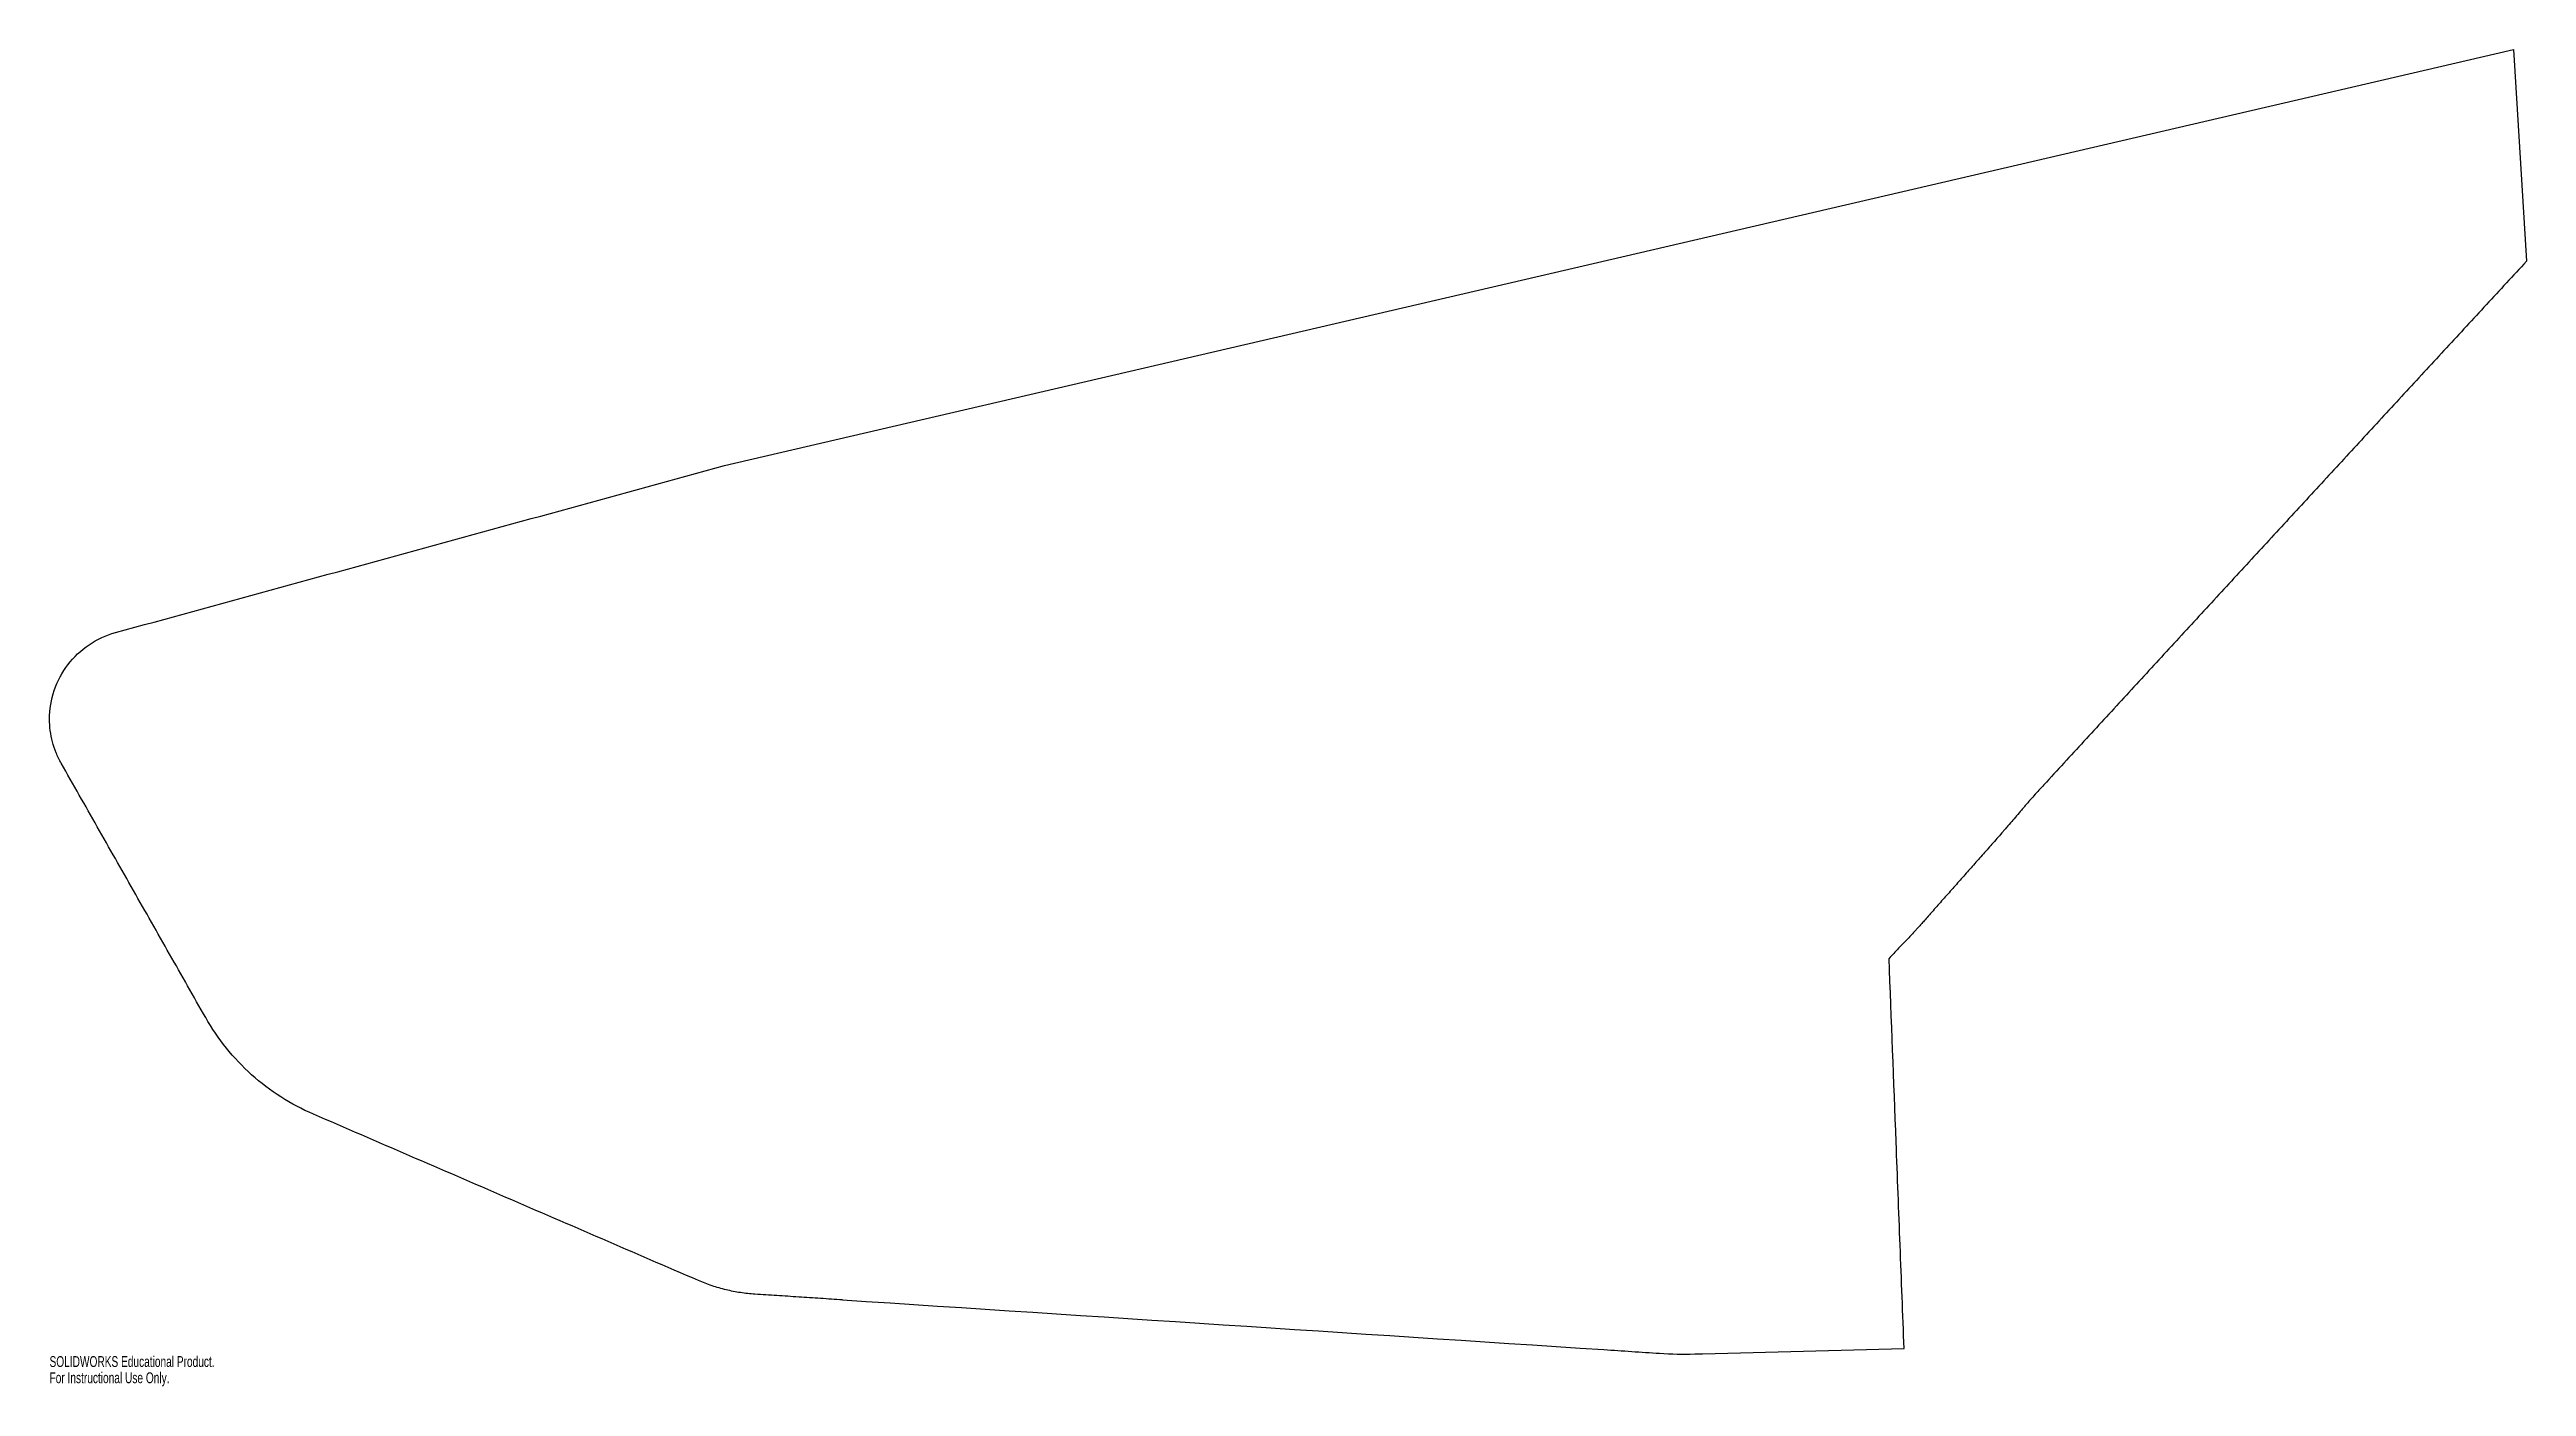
# Model space of a CAD drawing. Header units: inches. Extents: x -69.2 to -25.6, y 3.2 to 26.7.
import ezdxf

# ---------------------------------------------------------------- set-up
doc = ezdxf.new("R2010")
doc.units = ezdxf.units.IN
doc.header["$MEASUREMENT"] = 0
doc.styles.add('SLDTEXTSTYLE0', font='TXT', dxfattribs={"width": 0.7})

msp = doc.modelspace()

# ---------------------------------------------------------------- linework, layer by layer
at = {"color": 7, "linetype": 'Continuous', "lineweight": 25}
for p, q in [((-57.115, 19.44), (-25.842, 26.709)), ((-25.842, 26.709), (-25.614, 22.986))]:
    msp.add_line(p, q, dxfattribs=at)
for points, knots in [([(-25.614, 22.986), (-25.849, 22.732), (-26.318, 22.225), (-26.904, 21.59), (-27.373, 21.083), (-27.725, 20.702), (-28.076, 20.321), (-28.545, 19.812), (-29.131, 19.177), (-29.835, 18.414), (-30.538, 17.652), (-31.241, 16.888), (-31.826, 16.252), (-32.295, 15.743), (-32.763, 15.233), (-33.349, 14.596), (-33.876, 14.023), (-34.198, 13.672), (-34.293, 13.568), (-34.331, 13.526), (-34.341, 13.515), (-34.345, 13.511), (-34.35, 13.505), (-34.369, 13.482), (-34.402, 13.443), (-34.437, 13.401), (-34.466, 13.367), (-34.51, 13.316), (-34.576, 13.238), (-34.662, 13.137), (-34.735, 13.054), (-34.793, 12.987), (-34.85, 12.921), (-34.951, 12.805), (-35.095, 12.642), (-35.24, 12.479), (-35.355, 12.349), (-35.441, 12.252), (-35.528, 12.155), (-35.614, 12.058), (-35.7, 11.96), (-35.786, 11.863), (-35.872, 11.765), (-35.958, 11.668), (-36.044, 11.57), (-36.126, 11.478), (-36.195, 11.399), (-36.252, 11.334), (-36.288, 11.294), (-36.312, 11.268), (-36.326, 11.252), (-36.351, 11.225), (-36.401, 11.172), (-36.504, 11.064), (-36.648, 10.912), (-36.763, 10.789), (-36.819, 10.73)], [0, 0, 0, 0, 0.062352, 0.124712, 0.155894, 0.187078, 0.218263, 0.249451, 0.31183, 0.374215, 0.436607, 0.499006, 0.561411, 0.592616, 0.623824, 0.686249, 0.748694, 0.764309, 0.772117, 0.774069, 0.774557, 0.774801, 0.775054, 0.776071, 0.780148, 0.78422, 0.785957, 0.788259, 0.796299, 0.804315, 0.812288, 0.816264, 0.820235, 0.828157, 0.843937, 0.859657, 0.867501, 0.875341, 0.883178, 0.891017, 0.89886, 0.90671, 0.914571, 0.922437, 0.930308, 0.93818, 0.944922, 0.949418, 0.953909, 0.954889, 0.955867, 0.957781, 0.961612, 0.969277, 0.985, 1, 1, 1, 1]), ([(-69.152, 14.94), (-69.152, 15.111), (-69.096, 15.453), (-68.852, 15.912), (-68.473, 16.269), (-68.158, 16.414), (-67.087, 16.707), (-65.274, 17.204), (-62.554, 17.949), (-59.835, 18.695), (-58.022, 19.192), (-57.115, 19.44)], [0, 0, 0, 0, 0.0112925, 0.022585, 0.0338775, 0.0451701, 0.0451701, 0.1072291, 0.1692882, 0.2313473, 0.2934063, 0.2934063, 0.2934063, 0.2934063]), ([(-55.215, 4.729), (-55.343, 4.737), (-55.599, 4.754), (-55.984, 4.779), (-56.368, 4.804), (-56.624, 4.821), (-56.838, 4.834), (-57.008, 4.853), (-57.26, 4.902), (-57.508, 4.973), (-57.668, 5.035), (-58.311, 5.312), (-59.439, 5.8), (-61.131, 6.531), (-62.823, 7.262), (-63.951, 7.75), (-64.713, 8.079), (-65.095, 8.282), (-65.611, 8.674), (-66.057, 9.145), (-66.301, 9.503), (-66.619, 10.063), (-67.042, 10.808), (-67.677, 11.926), (-68.312, 13.044), (-68.735, 13.79), (-68.98, 14.221), (-69.039, 14.344), (-69.104, 14.537), (-69.143, 14.737), (-69.152, 14.872), (-69.152, 14.94)], [0, 0, 0, 0, 0.020833, 0.041665, 0.062498, 0.083331, 0.083331, 0.097233, 0.111136, 0.125039, 0.138941, 0.138941, 0.23867, 0.338398, 0.438127, 0.537855, 0.537855, 0.572831, 0.607807, 0.642782, 0.677758, 0.677758, 0.747319, 0.816879, 0.88644, 0.956001, 0.956001, 0.967, 0.978, 0.989, 1, 1, 1, 1]), ([(-36.553, 3.873), (-36.576, 4.478), (-36.6, 5.083), (-36.623, 5.688), (-36.647, 6.294), (-36.67, 6.899), (-36.694, 7.504), (-36.735, 8.579), (-36.777, 9.654), (-36.819, 10.73)], [0, 0, 0, 0, 0.0461387, 0.0461387, 0.0461387, 0.0922775, 0.0922775, 0.0922775, 0.1742797, 0.1742797, 0.1742797, 0.1742797]), ([(-55.215, 4.729), (-50.753, 4.437), (-46.292, 4.146), (-41.504, 3.833), (-41.178, 3.812), (-40.646, 3.777), (-40.44, 3.773), (-40.191, 3.78), (-40.144, 3.781), (-38.917, 3.813), (-37.734, 3.843), (-36.553, 3.873)], [0, 0, 0, 0, 0.71751, 0.71751, 0.769945, 0.769945, 0.803022, 0.803022, 0.80997, 0.810461, 1, 1, 1, 1])]:
    msp.add_open_spline(points, degree=3, knots=knots, dxfattribs=at)

# ---------------------------------------------------------------- texts
at = {"color": 7, "linetype": 'Continuous', "char_height": 0.1903, "attachment_point": 1, "style": 'SLDTEXTSTYLE0'}
for s, insert in [('SOLIDWORKS Educational Product.', (-69.152, 3.74)), ('For Instructional Use Only.', (-69.152, 3.455))]:
    msp.add_mtext(s, dxfattribs=dict(at, insert=insert))

doc.saveas('drawing.dxf')
